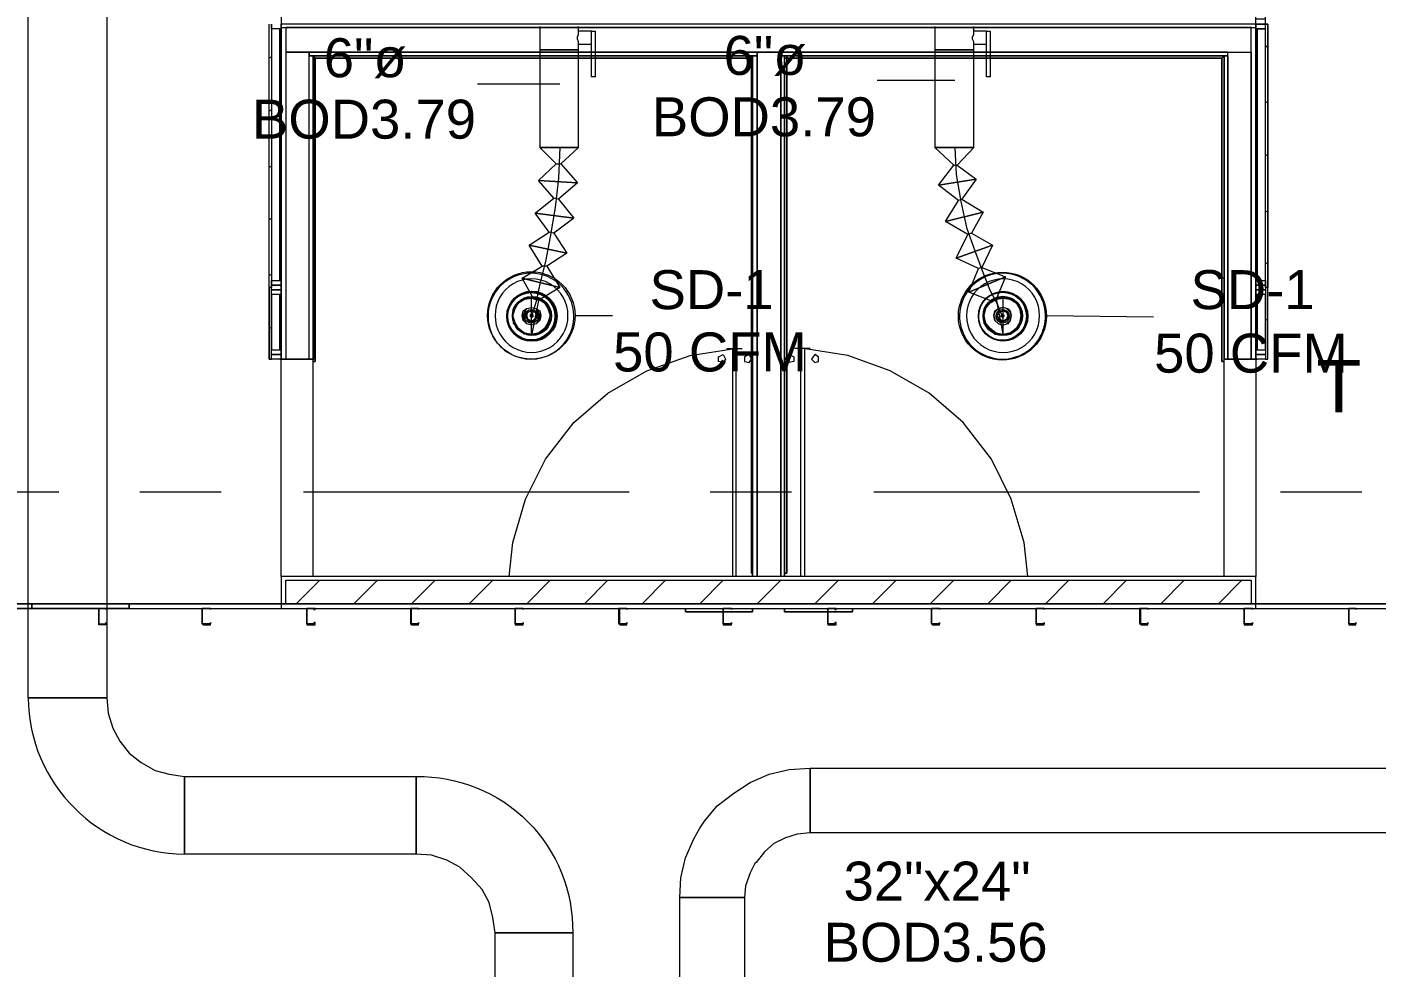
# Model space of a CAD drawing. Header units: metres. Extents: x -2 to 237, y -8 to 52.
# Drawn here: x 43.15 to 48.41, y 21.97 to 25.64 of the extents above; entities that cross this region are included whole.
import ezdxf

# ---------------------------------------------------------------- set-up
doc = ezdxf.new("R2010")
doc.units = ezdxf.units.M
doc.layers.add('HVAC - Ductos', color=5, linetype='Continuous', lineweight=0)
doc.layers.add('PDF2_Text', color=7, linetype='Continuous', lineweight=0)
doc.layers.add('PDF2_Geometry', color=7, linetype='Continuous', lineweight=0, true_color=0xaaaaaa)
doc.styles.add('PDF Helvetica', font='')
doc.styles.get('PDF Helvetica').set_extended_font_data('Helvetica')

msp = doc.modelspace()

# ---------------------------------------------------------------- linework, layer by layer
at = {"layer": 'HVAC - Ductos', "lineweight": 0}
for points in [[(43.1536, 23.0201), (43.1536, 27.7577), (43.4609, 27.7577), (43.4609, 23.0201)], [(45.3642, 25.4417), (45.3504, 25.4417), (45.3504, 25.6205), (45.3642, 25.6205)], [(46.9052, 25.4417), (46.8914, 25.4417), (46.8914, 25.6205), (46.9052, 25.6205)], [(45.3, 25.1665), (45.2908, 25.1665), (45.2771, 25.1665), (45.2633, 25.1665), (45.245, 25.1665), (45.2267, 25.1665), (45.2037, 25.1665), (45.1853, 25.1665), (45.1716, 25.1665), (45.1579, 25.1665), (45.1533, 25.1665), (45.1487, 25.1665), (45.1533, 25.1665), (45.1579, 25.1665), (45.1716, 25.1665), (45.1853, 25.1665), (45.2037, 25.1665), (45.2267, 25.1665), (45.245, 25.1665), (45.2633, 25.1665), (45.2771, 25.1665), (45.2908, 25.1665)], [(46.841, 25.1665), (46.8318, 25.1665), (46.818, 25.1665), (46.8043, 25.1665), (46.786, 25.1665), (46.7677, 25.1665), (46.7447, 25.1665), (46.7263, 25.1665), (46.7126, 25.1665), (46.6988, 25.1665), (46.6943, 25.1665), (46.6897, 25.1665), (46.6943, 25.1665), (46.6988, 25.1665), (46.7126, 25.1665), (46.7263, 25.1665), (46.7447, 25.1665), (46.7677, 25.1665), (46.786, 25.1665), (46.8043, 25.1665), (46.818, 25.1665), (46.8318, 25.1665)], [(45.0432, 24.5107), (45.0524, 24.5382), (45.0661, 24.5611), (45.089, 24.5748), (45.1166, 24.5794), (45.1441, 24.5748), (45.167, 24.5611), (45.1807, 24.5382), (45.1899, 24.5107), (45.1807, 24.4831), (45.167, 24.4602), (45.1441, 24.4419), (45.1166, 24.4373), (45.089, 24.4419), (45.0661, 24.4602), (45.0524, 24.4831)], [(46.8823, 24.5107), (46.8868, 24.5382), (46.9052, 24.5611), (46.9282, 24.5748), (46.9557, 24.5794), (46.9832, 24.5748), (47.0061, 24.5611), (47.0199, 24.5382), (47.0245, 24.5107), (47.0199, 24.4831), (47.0061, 24.4602), (46.9832, 24.4419), (46.9557, 24.4373), (46.9282, 24.4419), (46.9052, 24.4602), (46.8868, 24.4831)], [(45.0799, 24.5107), (45.0845, 24.529), (45.0982, 24.5382), (45.1166, 24.5427), (45.1349, 24.5382), (45.1487, 24.529), (45.1533, 24.5107), (45.1487, 24.4923), (45.1349, 24.4785), (45.1166, 24.4739), (45.0982, 24.4785), (45.0845, 24.4923)], [(45.0845, 24.5107), (45.089, 24.5244), (45.0982, 24.5382), (45.1166, 24.5427), (45.1349, 24.5382), (45.1441, 24.5244), (45.1487, 24.5107), (45.1441, 24.4923), (45.1349, 24.4785), (45.1166, 24.4739), (45.0982, 24.4785), (45.089, 24.4923)], [(45.089, 24.5107), (45.0936, 24.5244), (45.1074, 24.5336), (45.1258, 24.5336), (45.1395, 24.5244), (45.1441, 24.5107), (45.1395, 24.4923), (45.1258, 24.4831), (45.1074, 24.4831), (45.0936, 24.4923)], [(45.0936, 24.5107), (45.0982, 24.5244), (45.1074, 24.5336), (45.1258, 24.5336), (45.1349, 24.5244), (45.1395, 24.5107), (45.1349, 24.4969), (45.1258, 24.4877), (45.1074, 24.4877), (45.0982, 24.4969)], [(45.0982, 24.5107), (45.1028, 24.5244), (45.1166, 24.529), (45.1303, 24.5244), (45.1349, 24.5107), (45.1303, 24.4969), (45.1166, 24.4877), (45.1028, 24.4969)], [(46.9877, 24.5107), (46.9832, 24.5244), (46.9694, 24.5382), (46.9557, 24.5427), (46.9373, 24.5382), (46.9236, 24.5244), (46.919, 24.5107), (46.9236, 24.529), (46.9373, 24.5382), (46.9557, 24.5427), (46.974, 24.5382), (46.9832, 24.529)], [(46.9282, 24.5107), (46.9328, 24.5244), (46.9465, 24.5336), (46.9602, 24.5336), (46.974, 24.5244), (46.9786, 24.5107), (46.974, 24.4969), (46.9602, 24.4877), (46.9465, 24.4877), (46.9328, 24.4969)], [(46.9328, 24.5107), (46.9419, 24.5244), (46.9557, 24.529), (46.9694, 24.5244), (46.974, 24.5107), (46.9694, 24.4969), (46.9557, 24.4877), (46.9419, 24.4969)], [(45.1212, 24.5107), (45.1212, 24.5153), (45.112, 24.5153), (45.112, 24.5107), (45.112, 24.5153), (45.1212, 24.5153)], [(45.112, 24.5107), (45.112, 24.5061), (45.1212, 24.5061), (45.1212, 24.5107), (45.1212, 24.5061), (45.112, 24.5061)], [(46.919, 24.5107), (46.9236, 24.4923), (46.9373, 24.4785), (46.9557, 24.4739), (46.9694, 24.4785), (46.9832, 24.4923), (46.9877, 24.5107), (46.9832, 24.4923), (46.974, 24.4785), (46.9557, 24.4739), (46.9373, 24.4785), (46.9236, 24.4923)], [(46.9511, 24.5107), (46.9511, 24.5061), (46.9557, 24.5061), (46.9602, 24.5107), (46.9557, 24.5061), (46.9511, 24.5061), (46.9465, 24.5107), (46.9511, 24.5153), (46.9557, 24.5153), (46.9602, 24.5107), (46.9557, 24.5153), (46.9511, 24.5153)], [(46.2035, 22.745), (46.2035, 22.4927), (46.1531, 22.4881), (46.1072, 22.4743), (46.0613, 22.4514), (46.0246, 22.4193), (45.9925, 22.378), (45.988, 22.3734), (45.9696, 22.3367), (45.9513, 22.2863), (45.9467, 22.2405), (45.6944, 22.2405), (45.699, 22.3184), (45.7173, 22.3964), (45.7495, 22.4698), (45.7724, 22.511), (45.7907, 22.5386), (45.8412, 22.5981), (45.9054, 22.6486), (45.9696, 22.6899), (46.043, 22.722), (46.1209, 22.7404)], [(51.5557, 22.4927), (46.2035, 22.4927), (46.2035, 22.745), (51.5557, 22.745)], [(43.7636, 22.7128), (44.6671, 22.7128), (44.6671, 22.4101), (43.7636, 22.4101)], [(45.9467, 22.2405), (45.9467, 17.9202), (45.6944, 17.9202), (45.6944, 22.2405)], [(45.2771, 22.1028), (45.2771, 17.3194), (44.9744, 17.3194), (44.9744, 22.1028)]]:
    msp.add_lwpolyline(points, close=True, dxfattribs=at)
for points in [[(45.1487, 25.6389), (45.1487, 25.5472), (45.1533, 25.5472), (45.1579, 25.5472), (45.1716, 25.5472), (45.1853, 25.5472), (45.2037, 25.5472), (45.2267, 25.5472), (45.245, 25.5472), (45.2633, 25.5472), (45.2771, 25.5472), (45.2908, 25.5472), (45.3, 25.5472), (45.3, 25.57), (45.3504, 25.57), (45.3504, 25.5746), (45.3504, 25.5792), (45.3504, 25.5884), (45.3504, 25.593), (45.3504, 25.6022), (45.3504, 25.6068), (45.3504, 25.6114), (45.3504, 25.616), (45.3504, 25.6205), (45.3, 25.6205), (45.3, 25.6389)], [(45.3, 25.57), (45.3, 25.5746), (45.3, 25.5792), (45.2954, 25.5884), (45.2954, 25.5976), (45.3, 25.6068), (45.3, 25.6114), (45.3, 25.616), (45.3, 25.6205)], [(46.6897, 25.6389), (46.6897, 25.5472), (46.6943, 25.5472), (46.6988, 25.5472), (46.7126, 25.5472), (46.7263, 25.5472), (46.7447, 25.5472), (46.7677, 25.5472), (46.786, 25.5472), (46.8043, 25.5472), (46.818, 25.5472), (46.8318, 25.5472), (46.841, 25.5472), (46.841, 25.57), (46.8914, 25.57), (46.8914, 25.5746), (46.8914, 25.5792), (46.8914, 25.5884), (46.8914, 25.593), (46.8914, 25.6022), (46.8914, 25.6068), (46.8914, 25.6114), (46.8914, 25.616), (46.8914, 25.6205), (46.841, 25.6205), (46.841, 25.6389)], [(46.841, 25.57), (46.841, 25.5746), (46.841, 25.5792), (46.8364, 25.5884), (46.8364, 25.5976), (46.841, 25.6068), (46.841, 25.6114), (46.841, 25.616), (46.841, 25.6205)], [(45.2313, 25.1023), (45.2954, 25.0289), (45.1441, 25.0381), (45.2129, 25.1023), (45.2313, 25.1023), (45.3, 25.1665), (45.3, 25.5472), (45.2908, 25.5472), (45.2771, 25.5472), (45.2633, 25.5472), (45.245, 25.5472), (45.2267, 25.5472), (45.2037, 25.5472), (45.1853, 25.5472), (45.1716, 25.5472), (45.1579, 25.5472), (45.1533, 25.5472), (45.1487, 25.5472), (45.1487, 25.1665), (45.3, 25.1665), (45.1487, 25.1665), (45.2129, 25.1023)], [(46.7768, 25.0977), (46.8502, 25.0427), (46.7034, 25.0197), (46.7631, 25.0977), (46.7768, 25.0977), (46.841, 25.1665), (46.841, 25.5472), (46.8318, 25.5472), (46.818, 25.5472), (46.8043, 25.5472), (46.786, 25.5472), (46.7677, 25.5472), (46.7447, 25.5472), (46.7263, 25.5472), (46.7126, 25.5472), (46.6988, 25.5472), (46.6943, 25.5472), (46.6897, 25.5472), (46.6897, 25.1665), (46.841, 25.1665), (46.6897, 25.1665), (46.7631, 25.0977)], [(45.2267, 25.4141), (44.9056, 25.4141)], [(46.7677, 25.4279), (46.4649, 25.4279)], [(45.2267, 25.1665), (45.2221, 25.0472), (45.2083, 24.9326), (45.1899, 24.8179), (45.1716, 24.7216), (45.1487, 24.6345), (45.1349, 24.5657), (45.1212, 24.5244), (45.1166, 24.5107)], [(46.7677, 25.1665), (46.7722, 25.061), (46.7905, 24.9555), (46.8135, 24.8546), (46.8456, 24.7629), (46.8777, 24.6757), (46.9052, 24.607), (46.9328, 24.5565), (46.9465, 24.5198), (46.9557, 24.5107)], [(46.7951, 24.9647), (46.8777, 24.9142), (46.7309, 24.8776), (46.7814, 24.9601), (46.7034, 25.0197), (46.8502, 25.0427), (46.7951, 24.9647), (46.7814, 24.9601)], [(45.2221, 24.9647), (45.2817, 24.8913), (45.1303, 24.9097), (45.2037, 24.9693), (45.1441, 25.0381), (45.2954, 25.0289), (45.2221, 24.9647), (45.2037, 24.9693)], [(45.2037, 24.8317), (45.2541, 24.7537), (45.1074, 24.7858), (45.1853, 24.8363), (45.1303, 24.9097), (45.2817, 24.8913), (45.2037, 24.8317), (45.1853, 24.8363)], [(46.8318, 24.8317), (46.9144, 24.7858), (46.7722, 24.7354), (46.818, 24.8271), (46.7309, 24.8776), (46.8777, 24.9142), (46.8318, 24.8317), (46.818, 24.8271)], [(45.1762, 24.7033), (45.2267, 24.6207), (45.0799, 24.6574), (45.1579, 24.7033), (45.1074, 24.7858), (45.2541, 24.7537), (45.1762, 24.7033), (45.1579, 24.7033)], [(46.8731, 24.6987), (46.9648, 24.662), (46.8226, 24.6024), (46.8594, 24.6941), (46.7722, 24.7354), (46.9144, 24.7858), (46.8731, 24.6987), (46.8594, 24.6941)], [(45.1441, 24.5702), (45.1166, 24.4327), (45.1166, 24.584), (45.1258, 24.5748), (45.0799, 24.6574), (45.2267, 24.6207), (45.1441, 24.5702), (45.1258, 24.5748)], [(46.9282, 24.5748), (46.9557, 24.4327), (46.9557, 24.584), (46.9144, 24.5657), (46.8226, 24.6024), (46.9648, 24.662), (46.9282, 24.5748), (46.9144, 24.5657)], [(45.0524, 24.5427), (45.0661, 24.5611), (45.0845, 24.5748)], [(45.0845, 24.5794), (45.089, 24.5794)], [(45.0936, 24.5794), (45.1166, 24.584), (45.1395, 24.5794)], [(45.1441, 24.5794), (45.1487, 24.5794)], [(45.1487, 24.5748), (45.167, 24.5611), (45.1807, 24.5427)], [(46.8914, 24.5427), (46.9006, 24.5611), (46.9236, 24.5748)], [(46.9236, 24.5794), (46.9282, 24.5794), (46.9557, 24.584), (46.9786, 24.5794), (46.9832, 24.5794), (46.9877, 24.5794)], [(46.9832, 24.5748), (47.0061, 24.5611), (47.0199, 24.5427)], [(45.0432, 24.5336), (45.0478, 24.5382), (45.0478, 24.5427)], [(45.0478, 24.4831), (45.0432, 24.5107), (45.0478, 24.5336)], [(45.1853, 24.5427), (45.1853, 24.5382), (45.1853, 24.5336), (45.1899, 24.5107), (45.1853, 24.4831), (45.1853, 24.4785)], [(46.8823, 24.5336), (46.8823, 24.5382), (46.8868, 24.5427)], [(46.8868, 24.4831), (46.8823, 24.5107), (46.8868, 24.5336)], [(47.0245, 24.5427), (47.0245, 24.5382), (47.0245, 24.5336), (47.0291, 24.5107), (47.0245, 24.4831), (47.0245, 24.4785)], [(45.0478, 24.4785), (45.0432, 24.4831)], [(45.089, 24.4373), (45.0845, 24.4419), (45.0661, 24.4556), (45.0524, 24.4785)], [(45.1807, 24.4785), (45.167, 24.4556), (45.1487, 24.4419), (45.1441, 24.4373)], [(45.2862, 24.5107), (45.433, 24.5107)], [(46.9282, 24.4373), (46.9236, 24.4373), (46.9236, 24.4419), (46.9006, 24.4556), (46.8868, 24.4785), (46.8823, 24.4785), (46.8823, 24.4831)], [(47.0199, 24.4785), (47.0061, 24.4556), (46.9832, 24.4419)], [(47.1253, 24.5107), (47.5427, 24.5061)], [(45.1395, 24.4419), (45.1166, 24.4373), (45.0936, 24.4419)], [(46.9786, 24.4419), (46.9557, 24.4373), (46.9282, 24.4419)], [(46.9877, 24.4419), (46.9832, 24.4373), (46.9786, 24.4373)], [(43.1536, 23.0201), (43.4609, 23.0201)], [(43.4609, 23.0201), (43.4655, 22.9605), (43.4838, 22.9009), (43.5114, 22.8504), (43.5481, 22.8046), (43.5939, 22.7678), (43.6489, 22.7358), (43.704, 22.722), (43.7636, 22.7128)], [(43.7636, 22.7128), (43.7636, 22.4101)]]:
    msp.add_lwpolyline(points, dxfattribs=at)
for points in [[(45.2817, 24.5107, 0.985972), (44.9469, 24.5107, 1.013803)], [(47.1208, 24.5107, 0.985971), (46.786, 24.5107, 1.013803)], [(45.2587, 24.5107, 1.008105), (44.9744, 24.5107, 1.008592)], [(47.0978, 24.5107, 1.008385), (46.8135, 24.5107, 1.01354)], [(45.2129, 24.5107, 0.970265), (45.0202, 24.5107, 1.018637)], [(47.052, 24.5107, 0.970384), (46.8594, 24.5107, 1.010571)], [(45.2771, 22.1028), (44.9744, 22.1028), (44.9652, 22.1625), (44.9515, 22.2221), (44.9239, 22.2725), (44.8827, 22.3184), (44.8368, 22.3597), (44.7863, 22.3872), (44.7268, 22.4056), (44.6671, 22.4101), (44.6671, 22.7128, -0.424446)]]:
    msp.add_lwpolyline(points, format="xyb", close=True, dxfattribs=at)
for centre, radius in [((45.1158, 24.5114), 0.1704), ((46.953, 24.5088), 0.1716), ((45.1181, 24.5083), 0.0979), ((45.114, 24.5083), 0.0938), ((45.1161, 24.5083), 0.0922), ((45.1184, 24.5095), 0.0761), ((45.1161, 24.5111), 0.0738), ((46.9557, 24.5083), 0.0964), ((46.9531, 24.5083), 0.0937), ((46.9537, 24.5083), 0.0938), ((46.9544, 24.5094), 0.0767), ((46.9561, 24.5102), 0.0738), ((46.954, 24.5079), 0.0259)]:
    msp.add_circle(centre, radius, dxfattribs=at)
msp.add_arc((43.7688, 23.0253), 0.6152, 180.4813, 269.5184, dxfattribs=at)
at = {"layer": 'PDF2_Geometry', "lineweight": 0}
for points in [[(39.2691, 33.5685), (39.159, 33.5685), (39.159, 33.3896), (39.159, 23.5613), (39.159, 23.3778), (42.5895, 23.3778), (42.5895, 23.387), (42.5895, 23.3686), (43.1674, 23.3686), (43.1674, 23.387), (42.6216, 23.387), (43.1674, 23.387), (43.1674, 23.3686), (42.5895, 23.3686), (42.5895, 23.387)], [(51.7712, 23.387), (43.5481, 23.387), (43.1674, 23.387), (42.5895, 23.387), (42.5895, 23.3778), (42.5895, 33.5685), (42.5895, 33.5502)], [(44.1397, 29.5601), (44.1397, 25.648), (44.1397, 25.6343), (47.9417, 25.6343), (47.9417, 25.648), (47.9784, 25.648), (47.9784, 25.6664), (47.9417, 25.6664)], [(47.9417, 24.341), (47.9417, 25.648), (47.9417, 24.341), (47.9463, 24.341), (47.9417, 24.341), (47.9417, 25.5242), (47.9417, 25.648), (47.9417, 29.5601), (47.9463, 29.5555), (47.9417, 29.5555), (47.9463, 29.5555), (47.9463, 29.5601)], [(47.9784, 24.341), (47.9875, 24.341), (47.9875, 24.6207), (47.9784, 24.6207), (47.9784, 24.341), (47.9875, 24.341), (47.9875, 24.6207), (47.9784, 24.6207), (47.9784, 25.648), (47.9875, 25.648), (47.9875, 24.6207), (47.9875, 25.648), (47.9784, 25.648), (47.9784, 26.6753), (47.9875, 26.6753), (47.9875, 27.7026), (47.9784, 27.7026), (47.9784, 28.73)], [(44.103, 24.341), (44.0938, 24.341), (44.0938, 24.6207), (44.0938, 25.648)], [(47.9784, 24.6482), (47.9784, 24.6299), (47.9417, 24.6299), (47.9784, 24.6299), (47.9784, 24.6116), (47.9417, 24.6116), (47.9784, 24.6116), (47.9784, 24.5932), (47.9417, 24.5932), (47.9417, 24.3776), (47.9784, 24.3776), (47.9784, 24.3593), (47.9417, 24.3593), (47.9784, 24.3593), (47.9784, 24.341), (47.9417, 24.341), (47.8178, 24.341), (47.8178, 25.5242), (47.8316, 25.5242), (47.8316, 24.341), (47.8178, 24.341), (47.8178, 25.5242), (47.8087, 25.515), (47.8087, 24.3318), (47.8178, 24.3318), (47.8087, 24.3318), (47.8087, 25.515), (46.1026, 25.515), (47.8087, 25.515), (47.8178, 25.5242), (46.1026, 25.5242), (46.0889, 25.5242), (46.0889, 23.4925), (46.0889, 25.538), (45.9971, 25.538), (45.9971, 23.4925), (45.9971, 25.5242), (45.9788, 25.5242), (44.2681, 25.5242), (44.2497, 25.5242), (45.9971, 25.5242), (45.9971, 25.538), (44.2497, 25.538), (44.158, 25.538), (44.158, 24.341), (44.2497, 24.341), (44.2497, 25.538), (44.2497, 25.5242), (45.9971, 25.5242), (45.9788, 25.5242), (45.9788, 23.5063), (45.9742, 23.5063), (45.9742, 25.5242), (45.9742, 23.5063), (45.9788, 23.5063), (45.9788, 25.5242), (45.9788, 23.4925), (45.9788, 25.5242), (45.9788, 23.4925), (45.9788, 25.5242), (44.2681, 25.5242), (44.2727, 25.515), (45.9788, 25.515), (44.2727, 25.515), (44.2727, 24.3318), (44.2635, 24.3318), (44.2727, 24.3318), (44.2727, 25.515), (44.2681, 25.5242), (44.2681, 24.341), (44.2681, 25.5242), (44.2681, 24.341), (44.2681, 25.5242), (44.2635, 25.5242), (44.2635, 24.341), (44.2681, 24.341), (44.1397, 24.341), (44.103, 24.341), (44.103, 24.6207), (44.0938, 24.6207), (44.0938, 24.341), (44.103, 24.341), (44.103, 24.3593), (44.1397, 24.3593), (44.103, 24.3593), (44.103, 24.3776), (44.1397, 24.3776), (44.1397, 24.5932), (44.103, 24.5932), (44.103, 24.6116), (44.1397, 24.6116), (44.103, 24.6116), (44.103, 24.6299), (44.1397, 24.6299), (44.103, 24.6299), (44.103, 24.6482), (44.1397, 24.6482), (44.1397, 25.6297), (44.103, 25.6297), (44.103, 25.648), (44.103, 24.6207), (44.0938, 24.6207), (44.0938, 25.648)], [(44.1397, 24.6482), (44.1397, 25.6297), (44.103, 25.6297), (44.103, 24.6482)], [(47.9417, 24.6482), (47.9417, 25.6297), (47.9784, 25.6297), (47.9417, 25.6297), (47.9417, 24.6482), (47.9784, 24.6482), (47.9784, 25.6297), (47.9784, 25.648), (47.9417, 25.648), (44.1397, 25.648), (44.1397, 25.5242), (44.1397, 24.341), (44.1351, 24.341), (44.1397, 24.341)], [(44.158, 25.6343), (44.158, 25.538), (47.9233, 25.538)], [(47.9233, 25.6343), (44.158, 25.6343)], [(47.9233, 25.538), (47.9233, 25.6343)], [(44.103, 25.5196), (44.0938, 25.515)], [(46.1026, 23.4925), (46.1026, 25.5242), (46.1026, 23.4925)], [(47.8178, 25.5242), (47.8178, 24.341), (47.8178, 25.5242)], [(47.9875, 25.5655), (47.9784, 25.5563)], [(44.103, 25.3132), (44.0938, 25.3086)], [(47.9875, 25.3453), (47.9784, 25.3408)], [(47.9875, 25.139), (47.9784, 25.1344)], [(44.103, 25.0931), (44.0938, 25.0885)], [(44.103, 24.8867), (44.0938, 24.8867)], [(47.9875, 24.9188), (47.9784, 24.9142)], [(47.9875, 24.717), (47.9784, 24.7124)], [(44.103, 24.6712), (44.0938, 24.6666)], [(44.103, 24.5932), (44.103, 24.3776)], [(44.1397, 24.5932), (44.1397, 24.3776)], [(47.9417, 24.5932), (47.9417, 24.3776)], [(47.9784, 24.3776), (47.9784, 24.5932)], [(44.103, 24.4648), (44.0938, 24.4602)], [(47.9875, 24.4969), (47.9784, 24.4923)], [(45.0294, 23.4925), (45.0432, 23.6255), (45.0936, 23.7952), (45.1716, 23.9511), (45.2817, 24.0933), (45.4147, 24.2079), (45.566, 24.2951), (45.7357, 24.3548), (45.91, 24.3822)], [(45.8779, 24.3822), (45.9375, 24.3822)], [(45.9008, 24.3822), (45.9008, 23.4925)], [(45.9146, 23.4925), (45.9146, 24.3822)], [(46.2035, 24.3822), (46.1439, 24.3822)], [(46.1668, 23.4925), (46.1668, 24.3822)], [(47.052, 23.4925), (47.0382, 23.6255), (46.9877, 23.7952), (46.9098, 23.9511), (46.7997, 24.0933), (46.6667, 24.2079), (46.5154, 24.2951), (46.3503, 24.3548), (46.176, 24.3822)], [(46.1806, 24.3822), (46.1806, 23.4925)], [(43.2729, 23.8227), (42.0025, 23.8227)], [(43.9058, 23.8227), (43.5893, 23.8227)], [(45.4972, 23.8227), (44.2268, 23.8227)], [(46.1301, 23.8227), (45.8137, 23.8227)], [(47.7216, 23.8227), (46.4512, 23.8227)], [(48.3545, 23.8227), (48.038, 23.8227)], [(42.5895, 23.387), (43.1674, 23.387), (43.1674, 23.3686), (43.5481, 23.3686), (43.1674, 23.3686), (43.1674, 23.387), (43.5481, 23.387), (51.7712, 23.387)]]:
    msp.add_lwpolyline(points, dxfattribs=at)
for points in [[(44.1351, 25.6297), (44.1351, 24.6482)], [(44.1397, 25.648), (44.1397, 24.341)], [(44.158, 25.6343), (44.158, 24.341), (44.1397, 24.341), (44.1397, 25.6343)], [(47.9417, 25.6343), (47.9417, 24.341), (47.9233, 24.341), (47.9233, 25.6343)], [(47.9463, 25.6297), (47.9463, 24.6482)], [(44.2635, 25.5242), (44.2635, 24.341), (44.2497, 24.341), (44.2497, 25.5242)], [(44.2681, 25.5242), (45.7495, 25.5242)], [(46.0889, 25.538), (46.0889, 25.5242), (47.8316, 25.5242), (47.8316, 25.538)], [(46.1668, 25.5242), (47.8178, 25.5242), (46.1026, 25.5242), (46.1026, 23.5063), (46.1026, 25.5242), (46.1026, 23.4925), (46.1026, 25.5242), (46.0889, 25.5242), (47.8316, 25.5242), (47.8178, 25.5242)], [(46.1118, 23.5063), (46.1118, 25.5242), (46.1118, 23.5063), (46.1026, 23.5063)], [(47.8178, 25.5242), (47.8178, 24.341)], [(47.9233, 25.538), (47.9233, 24.341), (47.8316, 24.341), (47.8316, 25.538)], [(44.1351, 24.5932), (44.1351, 24.3776)], [(47.9463, 24.5932), (47.9463, 24.3776)], [(45.8733, 24.341), (45.8641, 24.3272), (45.8458, 24.3318), (45.8458, 24.3502), (45.8641, 24.3593)], [(45.9742, 24.341), (45.965, 24.3593), (45.9467, 24.3502), (45.9467, 24.3318), (45.965, 24.3272)], [(46.1072, 24.341), (46.1209, 24.3593), (46.1393, 24.3502), (46.1393, 24.3318), (46.1209, 24.3272)], [(46.2081, 24.341), (46.2219, 24.3272), (46.2356, 24.3318), (46.2356, 24.3502), (46.2219, 24.3593)], [(44.2635, 23.4925), (44.1397, 23.4925), (44.1397, 24.341), (44.2635, 24.341)], [(47.9417, 23.4925), (47.8178, 23.4925), (47.8178, 24.341), (47.9417, 24.341)], [(47.9417, 23.4925), (44.1397, 23.4925), (44.1397, 23.4787), (44.1397, 23.387), (44.1397, 23.3686), (47.9417, 23.3686), (47.9417, 23.387), (47.9417, 23.4787)], [(47.9233, 23.387), (44.158, 23.387), (44.158, 23.4787), (47.9233, 23.4787)], [(43.4288, 23.3686), (43.4288, 23.309), (43.4564, 23.309), (43.4564, 23.3136), (43.4564, 23.3044), (43.4288, 23.3044), (43.4288, 23.309), (43.4288, 23.3686), (43.4564, 23.3686)], [(43.4564, 23.3641), (43.4564, 23.3686)], [(51.7712, 23.387), (43.5481, 23.387), (43.5481, 23.3686), (51.7712, 23.3686)], [(43.5481, 23.387), (43.5481, 23.3686)], [(51.7712, 23.387), (43.5481, 23.387), (43.5481, 23.3686), (51.7712, 23.3686)], [(43.8645, 23.3686), (43.837, 23.3686), (43.8324, 23.3686), (43.8324, 23.309), (43.837, 23.3044), (43.8645, 23.3044), (43.8645, 23.3136), (43.8645, 23.309), (43.837, 23.309), (43.8324, 23.309), (43.8324, 23.3686), (43.837, 23.3686), (43.8645, 23.3686), (43.8645, 23.3641)], [(44.2727, 23.3686), (44.2406, 23.3686), (44.2406, 23.309), (44.2406, 23.3044), (44.2727, 23.3044), (44.2727, 23.3136), (44.2681, 23.3136), (44.2681, 23.309), (44.2406, 23.309), (44.2406, 23.3686), (44.2681, 23.3686), (44.2681, 23.3641), (44.2727, 23.3641)], [(44.6763, 23.3686), (44.6488, 23.3686), (44.6442, 23.3686), (44.6442, 23.309), (44.6488, 23.3044), (44.6763, 23.3044), (44.6763, 23.3136), (44.6763, 23.309), (44.6488, 23.309), (44.6488, 23.3686), (44.6763, 23.3686), (44.6763, 23.3641)], [(45.0845, 23.3686), (45.0524, 23.3686), (45.0524, 23.309), (45.0524, 23.3044), (45.0845, 23.3044), (45.0845, 23.3136), (45.0845, 23.309), (45.0524, 23.309), (45.0524, 23.3686), (45.0845, 23.3686), (45.0845, 23.3641)], [(45.4881, 23.3686), (45.4605, 23.3686), (45.4559, 23.3686), (45.4559, 23.309), (45.4605, 23.309), (45.4605, 23.3044), (45.4881, 23.3044), (45.4881, 23.3136), (45.4881, 23.309), (45.4605, 23.309), (45.4605, 23.3686), (45.4881, 23.3686), (45.4881, 23.3641)], [(45.9788, 23.3686), (45.9788, 23.3549), (45.8641, 23.3549), (45.7173, 23.3549), (45.7173, 23.3686), (45.7173, 23.3549), (45.8641, 23.3549), (45.9788, 23.3549)], [(45.8962, 23.3686), (45.8641, 23.3686), (45.8641, 23.309), (45.8641, 23.3044), (45.8962, 23.3044), (45.8962, 23.3136), (45.8962, 23.309), (45.8641, 23.309), (45.8641, 23.3686), (45.8962, 23.3686), (45.8962, 23.3641)], [(46.3686, 23.3686), (46.3686, 23.3549), (46.2723, 23.3549), (46.1026, 23.3549), (46.1026, 23.3686), (46.1026, 23.3549), (46.2723, 23.3549), (46.3686, 23.3549)], [(46.3044, 23.3686), (46.2723, 23.3686), (46.2723, 23.309), (46.2723, 23.3044), (46.3044, 23.3044), (46.3044, 23.3136), (46.2998, 23.3136), (46.2998, 23.309), (46.2723, 23.309), (46.2723, 23.3686), (46.2998, 23.3686), (46.2998, 23.3641), (46.3044, 23.3641)], [(46.708, 23.3686), (46.6805, 23.3686), (46.6759, 23.3686), (46.6759, 23.309), (46.6805, 23.3044), (46.708, 23.3044), (46.708, 23.3136), (46.708, 23.309), (46.6805, 23.309), (46.6759, 23.309), (46.6759, 23.3686), (46.6805, 23.3686), (46.708, 23.3686), (46.708, 23.3641)], [(47.1162, 23.3686), (47.0841, 23.3686), (47.0841, 23.309), (47.0841, 23.3044), (47.1162, 23.3044), (47.1162, 23.3136), (47.1162, 23.309), (47.0841, 23.309), (47.0841, 23.3686), (47.1162, 23.3686), (47.1162, 23.3641)], [(47.5198, 23.3686), (47.4922, 23.3686), (47.4876, 23.3686), (47.4876, 23.309), (47.4922, 23.309), (47.4922, 23.3044), (47.5198, 23.3044), (47.5198, 23.3136), (47.5198, 23.309), (47.4922, 23.309), (47.4922, 23.3686), (47.5198, 23.3686), (47.5198, 23.3641)], [(47.9279, 23.3686), (47.8958, 23.3686), (47.8958, 23.309), (47.8958, 23.3044), (47.9279, 23.3044), (47.9279, 23.3136), (47.9279, 23.309), (47.8958, 23.309), (47.8958, 23.3686), (47.9279, 23.3686), (47.9279, 23.3641)], [(48.3315, 23.3686), (48.304, 23.3686), (48.304, 23.309), (48.304, 23.3044), (48.3315, 23.3044), (48.3315, 23.3136), (48.3315, 23.309), (48.304, 23.309), (48.304, 23.3686), (48.3315, 23.3686), (48.3315, 23.3641)]]:
    msp.add_lwpolyline(points, close=True, dxfattribs=at)
at = {"layer": 'PDF2_Geometry', "color": 254, "lineweight": 0, "true_color": 0xd4d4d4}
for points in [[(44.1993, 23.387), (44.2911, 23.4787)], [(44.424, 23.387), (44.5157, 23.4787)], [(44.6488, 23.387), (44.7405, 23.4787)], [(44.8735, 23.387), (44.9652, 23.4787)], [(45.0982, 23.387), (45.1899, 23.4787)], [(45.323, 23.387), (45.4147, 23.4787)], [(45.5477, 23.387), (45.6394, 23.4787)], [(45.7724, 23.387), (45.8641, 23.4787)], [(45.9971, 23.387), (46.0889, 23.4787)], [(46.2219, 23.387), (46.3136, 23.4787)], [(46.4466, 23.387), (46.5383, 23.4787)], [(46.6713, 23.387), (46.7631, 23.4787)], [(46.896, 23.387), (46.9877, 23.4787)], [(47.1208, 23.387), (47.2125, 23.4787)], [(47.3455, 23.387), (47.4372, 23.4787)], [(47.5702, 23.387), (47.6619, 23.4787)], [(47.795, 23.387), (47.8867, 23.4787)]]:
    msp.add_lwpolyline(points, dxfattribs=at)
at = {"layer": 'PDF2_Geometry', "color": 254, "lineweight": 0, "true_color": 0xd2d2d2}
for points in [[(44.2406, 23.3595), (44.2406, 23.3641)], [(44.2451, 23.3686), (44.2497, 23.3686)], [(46.6988, 23.3044), (46.7034, 23.309)], [(48.3315, 23.3044), (48.3315, 23.309)]]:
    msp.add_lwpolyline(points, dxfattribs=at)

# ---------------------------------------------------------------- texts
at = {"layer": 'PDF2_Text', "lineweight": 0, "attachment_point": 4, "style": 'PDF Helvetica'}
for s, insert, char_height in [('6"ø', (44.3064, 25.5144), 0.15205), ('6"ø', (45.8657, 25.5236), 0.15205), ('BOD3.79', (45.586, 25.2851), 0.15205), ('BOD3.79', (44.0266, 25.2759), 0.15205), ('SD-1', (45.5768, 24.6109), 0.15205), ('SD-1', (47.6865, 24.6109), 0.15205), ('50 CFM', (45.4346, 24.3678), 0.15205), ('50 CFM', (47.5444, 24.3632), 0.15205), ('T', (48.1773, 24.2357), 0.2049), ('32"x24"', (46.3335, 22.3039), 0.15205), ('BOD3.56', (46.2556, 22.0654), 0.15205)]:
    msp.add_mtext(s, dxfattribs=dict(at, insert=insert, char_height=char_height))

doc.saveas('drawing.dxf')
